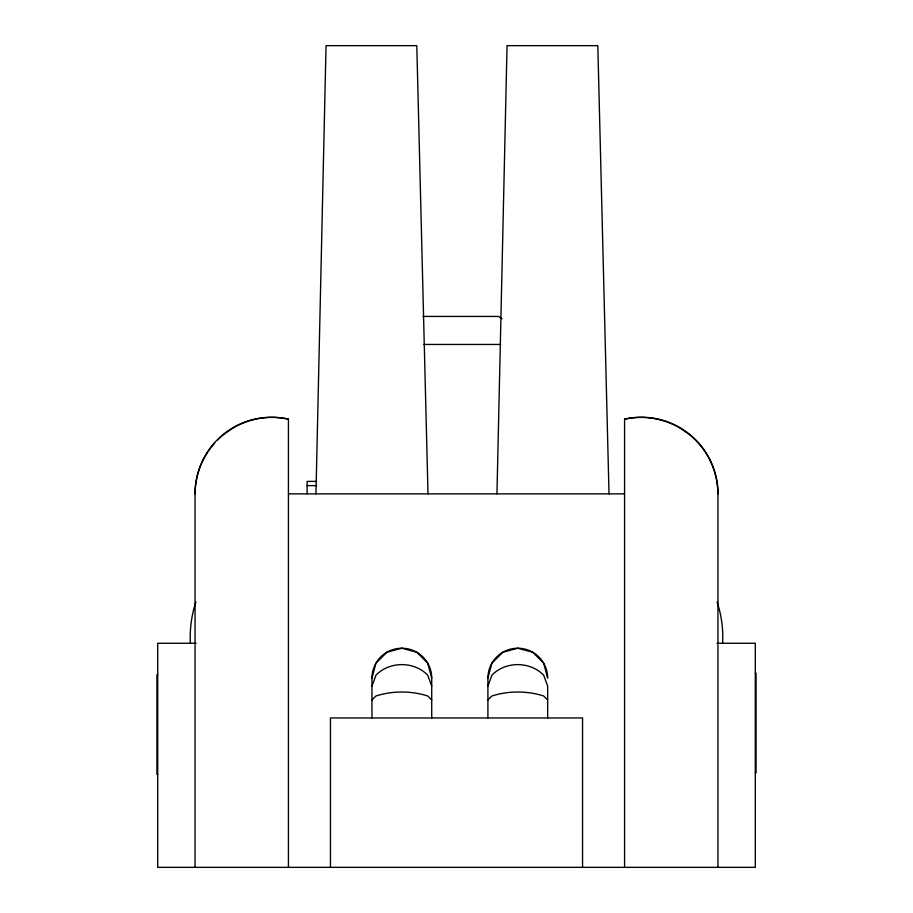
<?xml version="1.0" encoding="UTF-8"?>
<svg xmlns="http://www.w3.org/2000/svg" width="913" height="913" viewBox="0 0 913 913"><rect width="100%" height="100%" fill="white"/><g stroke="black" fill="none" stroke-linecap="round" stroke-linejoin="round"><path stroke-width="1.37" d="M315.955 493.853L326.044 45.65L416.796 45.65L428.003 493.853M496.957 493.853L507.046 45.65L597.81 45.65L609.017 493.853M371.956 717.949L371.956 678.108L375.962 663.169L386.895 652.236L401.834 648.23L416.785 652.236L427.718 663.169L431.723 678.108L431.723 717.949M487.907 678.108L491.913 663.169L502.846 652.236L517.785 648.23L532.724 652.236L543.669 663.169L547.663 678.108A29.878 29.878 0 0 0 517.785 648.23A29.878 29.878 0 0 0 487.907 678.108L487.907 717.949M371.956 686.12L375.962 675.175C389.611 661.103 414.068 661.103 427.718 675.175L431.723 686.12M487.907 686.12L491.913 675.175C505.562 661.103 530.019 661.103 543.669 675.175L547.663 686.12L547.663 717.949M371.956 699.986L375.962 695.98C392.624 690.696 411.055 690.696 427.718 695.98L431.723 699.986M487.907 699.986L491.913 695.98C508.575 690.696 527.006 690.696 543.669 695.98L547.663 699.986M423.027 316.434L498.521 316.434L502.024 318.774M423.735 344.452L500.655 344.452M316.628 481.402L307.099 481.402L307.099 493.853M307.099 485.625L316.628 485.625M288.428 493.853L624.572 493.853M196.067 643.254L157.698 643.254L157.698 867.35L755.302 867.35L755.302 643.254L716.933 643.254M755.302 673.189L756.078 673.189L756.078 772.912L755.302 772.912M157.698 674.764L156.922 674.764L156.922 774.486L157.698 774.486M624.572 867.35L624.572 419.147A77.012 77.012 0 0 1 679.649 427.82L689.053 434.268A77.012 77.012 0 0 1 717.949 493.853L717.949 867.35M582.551 867.35L582.551 717.949L330.449 717.949L330.449 867.35M217.579 439.975A77.012 77.012 0 0 1 223.947 434.268L233.351 427.82A77.012 77.012 0 0 1 288.428 419.147L288.428 867.35M214.646 443.079A77.012 77.012 0 0 0 195.051 493.853L195.051 867.35M195.051 493.853A76.509 76.509 0 0 1 288.428 419.147M717.059 601.895A111.397 111.397 0 0 1 722.617 643.254M190.383 643.254A111.397 111.397 0 0 1 195.941 601.895M624.572 419.147A76.509 76.509 0 0 1 717.949 493.853M371.956 678.108A29.878 29.878 0 0 1 401.834 648.23A29.878 29.878 0 0 1 431.723 678.108"/></g></svg>
